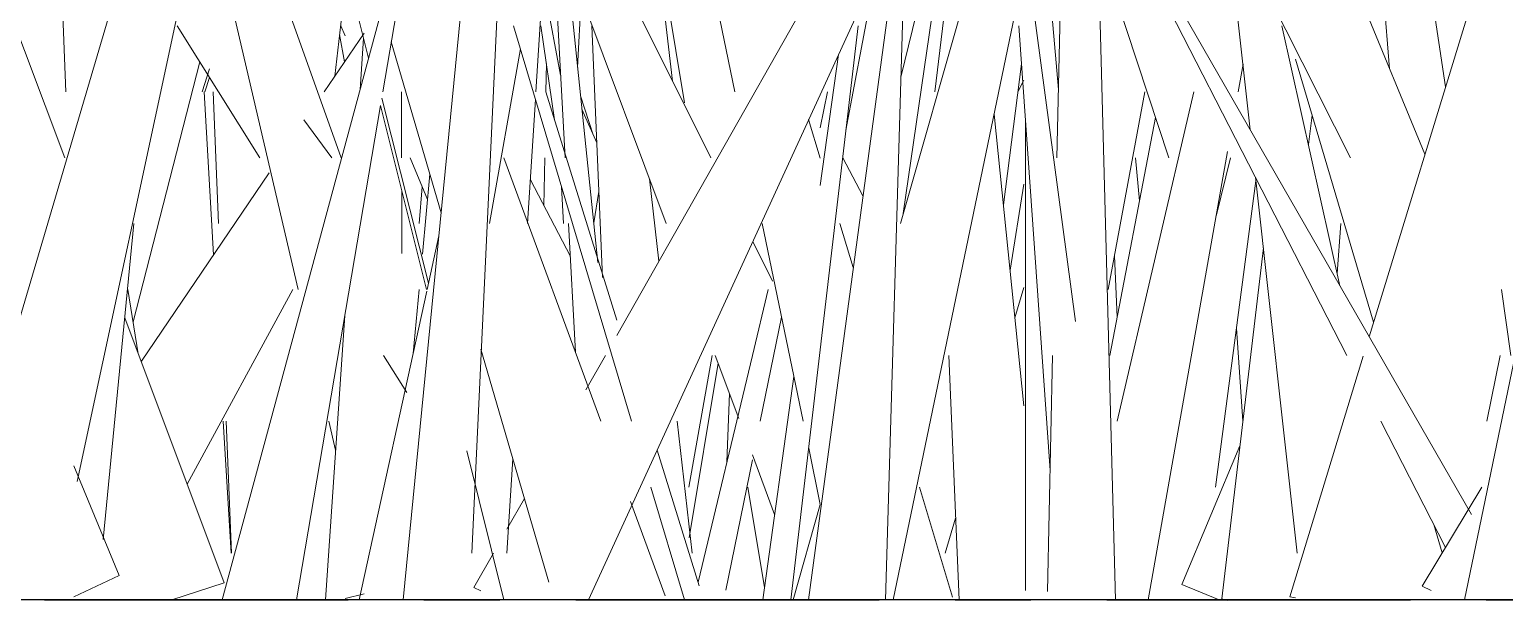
# Model space of a CAD drawing. Header units: millimetres. Extents: x -10020 to 20888, y -4665 to 12339.
# Drawn here: x 2326.5 to 2388.3, y 3048 to 3071.9 of the extents above; entities that cross this region are included whole.
import ezdxf

# ---------------------------------------------------------------- set-up
doc = ezdxf.new("R2010")
doc.units = ezdxf.units.MM
doc.linetypes.add('Grid Line 1_2_', pattern=[22.225, 12.7, -3.175, 3.175, -3.175])
doc.layers.add('G-IMPT', color=8, linetype='Continuous', lineweight=9)

# ---------------------------------------------------------------- blocks, each defined once
blk = doc.blocks.new('Grass Array - 25_dwg-V22-West')
at = {"layer": 'G-IMPT'}
for p, q in [((2382.607, 3059.021), (2399.251, 3113.531)), ((2342.181, 3048), (2347.503, 3102.146)), ((2370.999, 3100.411), (2384.939, 3066.658)), ((2334.561, 3095.442), (2340.738, 3070.683)), ((2356.064, 3069.275), (2351.117, 3093.187)), ((2347.063, 3092.776), (2345.05, 3049.962)), ((2369.705, 3090.505), (2381.831, 3066.516)), ((2370.93, 3088.081), (2371.997, 3048)), ((2366.781, 3086.7), (2351.117, 3059.066)), ((2386.593, 3048), (2394.022, 3083.922)), ((2362.687, 3048.013), (2369.976, 3083.07)), ((2366.078, 3083.07), (2364.434, 3069.275)), ((2363.11, 3064.173), (2365.757, 3082.529)), ((2369.538, 3066.516), (2369.892, 3082.665)), ((2385.8, 3069.477), (2383.869, 3082.497)), ((2370.215, 3080.587), (2381.677, 3058.239)), ((2334.681, 3080.311), (2339.585, 3066.516)), ((2382.644, 3080.311), (2383.461, 3070.236)), ((2348.568, 3079.505), (2355.06, 3066.516)), ((2367.44, 3079.365), (2362.991, 3063.757)), ((2334.614, 3048), (2342.991, 3079.027)), ((2363.008, 3069.881), (2365.263, 3079.099)), ((2348.655, 3078.267), (2350.329, 3062.133)), ((2359.138, 3048), (2363.259, 3078.511)), ((2323.884, 3077.552), (2328.019, 3066.516)), ((2337.787, 3060.998), (2333.928, 3077.552)), ((2347.737, 3069.275), (2348.257, 3077.552)), ((2348.955, 3066.516), (2348.363, 3077.552)), ((2369.6, 3069.373), (2368.927, 3077.148)), ((2340.104, 3076.798), (2339.326, 3069.935)), ((2353.455, 3069.726), (2352.657, 3076.436)), ((2353.957, 3068.814), (2352.678, 3076.581)), ((2377.631, 3067.681), (2376.68, 3076.256)), ((2349.931, 3048), (2362.478, 3075.376)), ((2353.187, 3063.757), (2349.07, 3074.793)), ((2353.187, 3063.757), (2349.07, 3074.793)), ((2368.292, 3074.793), (2370.313, 3059.66)), ((2374.22, 3066.516), (2371.493, 3074.793)), ((2374.22, 3066.516), (2371.493, 3074.793)), ((2386.886, 3051.575), (2373.498, 3074.873)), ((2348.029, 3073.929), (2348.77, 3069.964)), ((2360.707, 3067.669), (2361.933, 3074.186)), ((2342.046, 3073.472), (2341.332, 3069.275)), ((2349.483, 3070.289), (2349.629, 3073.297)), ((2363.1, 3073.039), (2362.373, 3048)), ((2332.731, 3072.034), (2336.181, 3066.516)), ((2339.756, 3071.623), (2339.578, 3072.034)), ((2339.756, 3071.623), (2339.578, 3072.034)), ((2346.8, 3072.034), (2351.732, 3055.48)), ((2348.512, 3068.106), (2347.949, 3072.034)), ((2350.075, 3072.034), (2350.528, 3061.497)), ((2361.217, 3072.034), (2358.408, 3048)), ((2369.251, 3053.424), (2367.952, 3072.034)), ((2378.956, 3072.034), (2381.382, 3061.152)), ((2340.544, 3071.731), (2338.878, 3069.275)), ((2339.733, 3070.535), (2339.523, 3071.679)), ((2340.383, 3069.369), (2340.529, 3071.518)), ((2341.687, 3071.363), (2343.774, 3064.204)), ((2347.086, 3071.072), (2345.802, 3063.757)), ((2359.638, 3065.357), (2360.399, 3070.839)), ((2359.638, 3065.357), (2360.399, 3070.839)), ((2334.075, 3070.229), (2333.771, 3069.275)), ((2348.175, 3070.459), (2348.154, 3069.275)), ((2368.063, 3070.444), (2367.301, 3064.537)), ((2377.327, 3070.424), (2377.123, 3069.275)), ((2382.793, 3059.629), (2379.52, 3070.646)), ((2382.793, 3059.629), (2379.52, 3070.646)), ((2333.886, 3069.275), (2334.075, 3069.877)), ((2367.897, 3069.275), (2368.159, 3069.755)), ((2334.25, 3062.449), (2333.851, 3069.275)), ((2334.238, 3069.275), (2334.456, 3063.757)), ((2343.245, 3061.262), (2341.286, 3069.005)), ((2342.109, 3069.275), (2342.118, 3066.516)), ((2347.391, 3063.757), (2347.717, 3068.956)), ((2351.117, 3059.721), (2348.149, 3069.275)), ((2349.605, 3069.11), (2350.139, 3067.474)), ((2359.945, 3069.275), (2359.638, 3067.772)), ((2371.69, 3060.998), (2373.213, 3069.275)), ((2372.066, 3055.48), (2375.267, 3069.275)), ((2341.234, 3068.696), (2337.714, 3048)), ((2341.234, 3068.696), (2343.154, 3060.998)), ((2349.664, 3068.546), (2350.285, 3067.143)), ((2368.159, 3056.123), (2366.914, 3068.34)), ((2380.062, 3067.072), (2380.218, 3068.296)), ((2339.191, 3066.516), (2338.03, 3068.103)), ((2339.191, 3066.516), (2338.03, 3068.103)), ((2359.149, 3068.113), (2359.638, 3066.491)), ((2368.229, 3068.062), (2368.221, 3048.404)), ((2371.756, 3058.239), (2373.668, 3068.193)), ((2343.202, 3064.759), (2342.48, 3066.516)), ((2350.459, 3055.48), (2346.393, 3066.516)), ((2348.106, 3066.516), (2348.07, 3064.501)), ((2360.585, 3066.516), (2361.423, 3064.92)), ((2373, 3064.716), (2372.826, 3066.516)), ((2376.68, 3066.771), (2373.357, 3048)), ((2376.202, 3064.072), (2376.804, 3066.516)), ((2336.578, 3065.882), (2331.235, 3058.003)), ((2342.989, 3062.475), (2343.301, 3065.826)), ((2342.98, 3065.299), (2342.848, 3063.757)), ((2347.505, 3065.585), (2349.178, 3062.377)), ((2348.887, 3063.757), (2348.808, 3065.292)), ((2352.883, 3062.181), (2352.489, 3065.627)), ((2368.159, 3065.402), (2367.58, 3061.806)), ((2377.867, 3065.55), (2376.175, 3052.721)), ((2379.595, 3049.962), (2377.85, 3065.7)), ((2342.122, 3065.133), (2342.131, 3062.5)), ((2350.373, 3065.104), (2350.158, 3063.784)), ((2349.393, 3058.375), (2349.104, 3063.757)), ((2358.917, 3055.48), (2357.205, 3063.757)), ((2360.462, 3063.757), (2361.018, 3061.914)), ((2381.422, 3063.757), (2381.269, 3061.662)), ((2343.188, 3060.998), (2343.679, 3063.244)), ((2356.811, 3063.011), (2357.643, 3061.346)), ((2376.444, 3048.045), (2378.178, 3062.742)), ((2371.949, 3062.407), (2372.063, 3059.836)), ((2331.098, 3058.301), (2330.665, 3060.998)), ((2333.142, 3052.845), (2337.571, 3060.998)), ((2340.343, 3048), (2343.172, 3060.926)), ((2342.601, 3058.315), (2342.851, 3060.998)), ((2356.798, 3058.241), (2357.457, 3060.998)), ((2368.159, 3061.078), (2367.783, 3059.809)), ((2388.141, 3060.998), (2388.529, 3058.239)), ((2330.534, 3059.805), (2334.689, 3048.716)), ((2338.927, 3048), (2339.738, 3059.903)), ((2358.017, 3059.833), (2357.128, 3055.48)), ((2377.053, 3059.374), (2377.315, 3055.48)), ((2345.436, 3058.498), (2348.277, 3048.752)), ((2341.358, 3058.239), (2342.329, 3056.686)), ((2350.648, 3058.239), (2349.829, 3056.794)), ((2354.133, 3052.721), (2355.11, 3058.239)), ((2355.366, 3057.913), (2354.153, 3050.601)), ((2354.527, 3048.744), (2356.797, 3058.239)), ((2356.229, 3055.6), (2355.245, 3058.239)), ((2356.229, 3055.6), (2355.245, 3058.239)), ((2365.014, 3058.239), (2365.444, 3048)), ((2369.139, 3048.354), (2369.356, 3058.239)), ((2379.281, 3048.128), (2382.361, 3058.213)), ((2388.084, 3058.239), (2387.527, 3055.48)), ((2357.229, 3048), (2358.528, 3057.362)), ((2357.229, 3048), (2358.528, 3057.362)), ((2355.732, 3053.785), (2355.837, 3056.651)), ((2334.98, 3049.962), (2334.657, 3055.48)), ((2334.782, 3055.48), (2335, 3049.962)), ((2339.355, 3054.273), (2339.073, 3055.48)), ((2354.279, 3049.962), (2353.648, 3055.48)), ((2383.092, 3055.48), (2385.801, 3050.198)), ((2344.84, 3054.24), (2346.397, 3048)), ((2354.572, 3048.599), (2352.808, 3054.278)), ((2357.726, 3051.585), (2356.798, 3054.075)), ((2357.726, 3051.585), (2356.798, 3054.075)), ((2359.638, 3051.997), (2359.151, 3054.352)), ((2377.2, 3054.454), (2374.769, 3048.643)), ((2346.524, 3049.962), (2346.773, 3053.913)), ((2356.798, 3053.861), (2355.684, 3048.406)), ((2347.256, 3052.255), (2346.527, 3050.969)), ((2352.553, 3052.721), (2353.957, 3048.009)), ((2357.3, 3048.517), (2356.608, 3052.721)), ((2363.788, 3052.721), (2365.175, 3048.118)), ((2387.323, 3052.721), (2384.824, 3048.578)), ((2353.153, 3048.169), (2351.698, 3052.119)), ((2359.638, 3051.995), (2358.499, 3048)), ((2365.3, 3051.429), (2364.865, 3049.962)), ((2385.663, 3049.969), (2385.311, 3051.155)), ((2385.663, 3049.969), (2385.311, 3051.155)), ((2345.957, 3049.962), (2345.14, 3048.521)), ((2332.5, 3048), (2334.689, 3048.716)), ((2345.436, 3048.39), (2345.14, 3048.521)), ((2376.33, 3048), (2374.769, 3048.643)), ((2385.201, 3048.395), (2384.824, 3048.578)), ((2340.555, 3048.263), (2339.756, 3048.068)), ((2376.444, 3048.045), (2376.68, 3047.978)), ((2379.281, 3048.128), (2379.52, 3048.089))]:
    blk.add_line(p, q, dxfattribs=at)
blk = doc.blocks.new('Grass Array - 25_dwg-V24-West')
at = {"layer": 'G-IMPT'}
for p, q in [((2322.716, 3048.258), (2340.313, 3107.844)), ((2326.954, 3097.286), (2328.063, 3069.275)), ((2338.03, 3097.2), (2328.544, 3052.967)), ((2333.676, 3070.523), (2330.881, 3059.648)), ((2329.63, 3050.534), (2330.919, 3063.757)), ((2330.305, 3049.022), (2328.397, 3053.612)), ((2330.305, 3049.022), (2328.397, 3048.137))]:
    blk.add_line(p, q, dxfattribs=at)
blk = doc.blocks.new('Grass Array - Grass Array-V25-West')
for name in ['Grass Array - 25_dwg-V24-West', 'Grass Array - 25_dwg-V22-West']:
    blk.add_blockref(name, (0, 0))

msp = doc.modelspace()

# ---------------------------------------------------------------- linework, layer by layer
msp.add_line((4710.823, 3048), (-7496.271, 3048))
at = {"linetype": 'Grid Line 1_2_'}
msp.add_line((-7496.271, 3048), (19186.713, 3048), dxfattribs=at)

# ---------------------------------------------------------------- block references
msp.add_blockref('Grass Array - Grass Array-V25-West', (0, 0))

doc.saveas('drawing.dxf')
